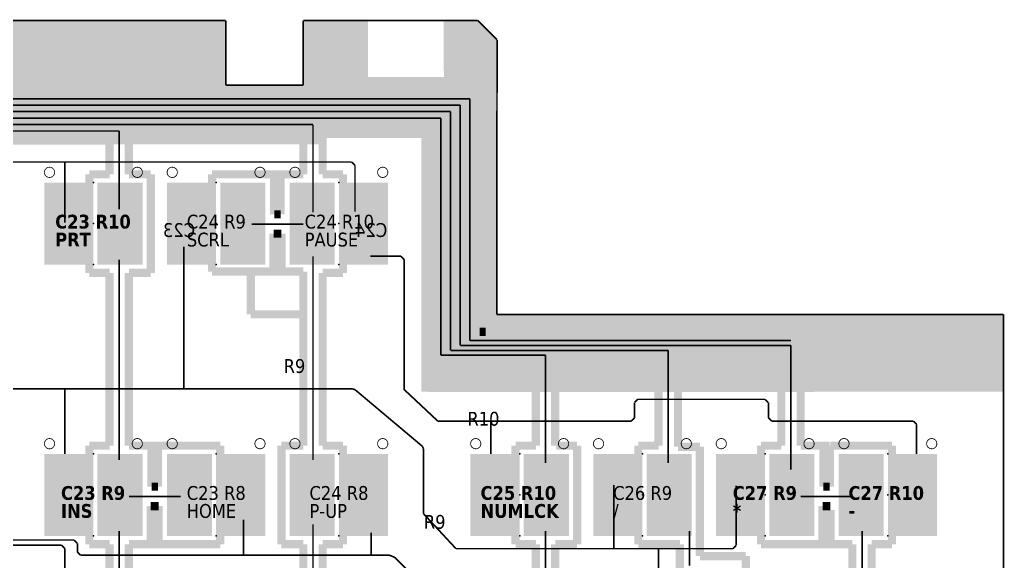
# Model space of a CAD drawing. Header units: millimetres. Extents: x -639 to -183, y -69 to 102.
# Drawn here: x -335.9 to -183.5, y 18.3 to 102.1 of the extents above; entities that cross this region are included whole.
import ezdxf

# ---------------------------------------------------------------- set-up
doc = ezdxf.new("R2010")
doc.units = ezdxf.units.MM
for name, color, linetype in [('Extended M - PCB border', 7, 'CONTINUOUS'), ('Extended M - PCB bottom', 7, 'CONTINUOUS'), ('Extended M - PCB key references', 7, 'CONTINUOUS'), ('Extended M - PCB top', 7, 'CONTINUOUS'), ('Extended M - PCB top ground', 7, 'CONTINUOUS'), ('FSSK - PCB bottom routes', 7, 'CONTINUOUS'), ('FSSK - PCB key references', 7, 'CONTINUOUS'), ('FSSK - PCB top ground', 7, 'CONTINUOUS'), ('FSSK - PCB top routes', 7, 'CONTINUOUS'), ('FSSK bottom columns References', 7, 'CONTINUOUS')]:
    doc.layers.add(name, color=color, linetype=linetype)
doc.styles.add('Tahoma', font='txt')
doc.styles.add('Tahoma_Bold', font='txt')

msp = doc.modelspace()

# ---------------------------------------------------------------- linework, layer by layer
at = {"layer": 'Extended M - PCB border', "const_width": 0.254}
for points in [[(-513, 102), (-304, 102)], [(-304, 92), (-304, 102)], [(-292, 102), (-265, 102)], [(-292, 92), (-292, 102)], [(-265, 102), (-262, 99)], [(-262.061582, 56.515111), (-262, 99)], [(-304, 92), (-292, 92)], [(-262.061582, 56.515111), (-183.6, 56.501186)], [(-183.6, -66.016395), (-183.6, 56.501186)]]:
    msp.add_lwpolyline(points, dxfattribs=at)
at = {"layer": 'Extended M - PCB bottom', "color": 5}
for points, const_width in [([(-264.7, 53.805391), (-264.7, 91.1)], 1.27), ([(-266.2, 52.467263), (-266.2, 89.9)], 0.254), ([(-267.7, 51.707263), (-267.7, 88.9)], 0.254), ([(-270.7, 50.187263), (-270.7, 86.9)], 0.254), ([(-269.2, 50.947263), (-269.2, 87.9)], 0.254), ([(-272.2, 48.75), (-272.2, 85.5)], 1.27), ([(-264.7, 53.805391), (-263.75, 53.805391)], 1.27), ([(-264.7, 53.805391), (-215, 53.805391)], 1.27), ([(-215, 36.184621), (-215, 53.805391)], 1.27), ([(-267.7, 51.707263), (-263.939432, 51.707263)], 0.254), ([(-267.5, 51.707263), (-216.5, 51.707263)], 0.254), ([(-266.2, 52.467263), (-263.939432, 52.467263)], 0.254), ([(-266.2, 52.467263), (-216.5, 52.467263)], 0.254), ([(-216.5, 32.5), (-216.5, 51.707263)], 0.254), ([(-270.7, 50.187263), (-263.939432, 50.187263)], 0.254), ([(-269.2, 50.947263), (-263.939432, 50.947263)], 0.254), ([(-267.5, 50.947263), (-235.5, 50.947263)], 0.254), ([(-267.5, 50.187263), (-254.5, 50.187263)], 0.254), ([(-254.5, 33.5), (-254.5, 50.187263)], 0.254), ([(-253, 36.184621), (-253, 49.7)], 1.27), ([(-253, 49.7), (-237, 49.7)], 1.27), ([(-237, 36.184621), (-237, 49.7)], 1.27), ([(-235.5, 33.5), (-235.5, 50.947263)], 0.254), ([(-234, 36.02731), (-234, 50.5)], 1.27), ([(-234, 50.5), (-218, 50.5)], 1.27), ([(-218, 36.184621), (-218, 50.5)], 1.27), ([(-272.2, 48.75), (-263.75, 48.75)], 1.27), ([(-267.5, 48.8), (-256, 48.8)], 1.27), ([(-256, 36.184621), (-256, 48.8)], 1.27), ([(-259.135, 20.944621), (-259.135, 36.184621)], 1.27), ([(-259.135, 36.184621), (-256, 36.184621)], 1.27), ([(-252.8485, 36.184621), (-249.61, 36.184621)], 1.27), ([(-249.61, 20.944621), (-249.61, 36.184621)], 1.27), ([(-240.135, 20.944621), (-240.135, 36.184621)], 1.27), ([(-240.135, 36.184621), (-237, 36.184621)], 1.27), ([(-234, 36.02731), (-230.61, 36.02731)], 1.27), ([(-230.61, 19.1), (-230.61, 36.02731)], 1.27), ([(-221.135, 36.184621), (-218, 36.184621)], 1.27), ([(-221.135, 20.944621), (-221.135, 36.184621)], 1.27), ([(-215, 36.184621), (-210.5, 36.184621)], 1.27), ([(-211.5, 29.84269), (-211.5, 36.02731)], 1.27), ([(-210.5, 29.84269), (-210.5, 36.184621)], 1.27), ([(-210.39, 36.184621), (-200.865, 36.184621)], 1.27), ([(-204.1035, 36.184621), (-200.865, 36.184621)], 1.27), ([(-200.865, 20.944621), (-200.865, 36.184621)], 1.27), ([(-211.5, 29.84269), (-210.5, 29.84269)], 1.27), ([(-215, 28.34269), (-207, 28.34269)], 0.254), ([(-211.61, 26.84269), (-210.39, 26.84269)], 1.27), ([(-211.61, 20.944621), (-211.61, 26.84269)], 1.27), ([(-210.39, 20.944621), (-210.39, 26.245039)], 1.27), ([(-254.5, 13), (-254.5, 23)], 0.254), ([(-232.2, 17.6), (-232.2, 23)], 0.254), ([(-205.5, 13.914621), (-205.5, 23)], 0.254), ([(-259.135, 20.944621), (-256, 20.944621)], 1.27), ([(-256, 15.184621), (-256, 20.944621)], 1.27), ([(-253, 20.944621), (-249.61, 20.944621)], 1.27), ([(-253, 15.184621), (-253, 20.944621)], 1.27), ([(-240.135, 20.944621), (-233.7, 20.944621)], 1.27), ([(-233.7, 16.1), (-233.7, 20.944621)], 1.27), ([(-221.135, 20.944621), (-210.39, 20.944621)], 1.27), ([(-211.61, 20.944621), (-207, 20.944621)], 1.27), ([(-207, 15.184621), (-207, 20.944621)], 1.27), ([(-204, 20.944621), (-200.865, 20.944621)], 1.27), ([(-204, 15.184621), (-204, 20.944621)], 1.27), ([(-230.61, 19.1), (-223.5, 19.1)], 1.27), ([(-223.5, 15.184621), (-223.5, 19.1)], 1.27)]:
    msp.add_lwpolyline(points, dxfattribs=dict(at, const_width=const_width))
for points in [[(-257.865, 22.214621), (-250.88, 22.214621), (-257.865, 34.914621), (-250.88, 34.914621)], [(-238.865, 22.214621), (-231.88, 22.214621), (-238.865, 34.914621), (-231.88, 34.914621)], [(-219.865, 22.214621), (-212.88, 22.214621), (-219.865, 34.914621), (-212.88, 34.914621)], [(-209.12, 22.214621), (-202.135, 22.214621), (-209.12, 34.914621), (-202.135, 34.914621)]]:
    msp.add_solid(points, dxfattribs=at)
at = {"layer": 'Extended M - PCB top', "color": 252, "const_width": 0.254}
for points in [[(-281.61841, 65.516799), (-276.900699, 65.516799)], [(-276.900699, 65.516799), (-276.400699, 65.016799)], [(-276.400699, 45.001375), (-276.400699, 65.016799)], [(-276.321642, 44.818951), (-271.179016, 40)], [(-240.711305, 42.866583), (-240.211305, 43.366583)], [(-240.711305, 40.5), (-240.711305, 42.866583)], [(-240.211305, 43.366583), (-220.49916, 43.366583)], [(-220.49916, 43.366583), (-219.99916, 42.866583)], [(-219.99916, 42.866583), (-219.99916, 40.5)], [(-271.179016, 40), (-241.211305, 40)], [(-262.945, 34.91462), (-262.945, 40)], [(-241.211305, 40), (-240.711305, 40.5)], [(-219.99916, 40.5), (-219.49916, 40)], [(-219.49916, 40), (-197.554999, 40)], [(-197.554999, 40), (-197.054999, 39.5)], [(-197.054999, 34.91462), (-197.054999, 39.5)]]:
    msp.add_lwpolyline(points, dxfattribs=at)
at = {"layer": 'Extended M - PCB top', "color": 40, "const_width": 0.254}
for points in [[(-284.409479, 45), (-283.968127, 44.839113)], [(-283.968127, 44.839113), (-273.574162, 36.099997)], [(-273.574162, 36.099997), (-273.38281, 35.68911)], [(-273.38281, 25.663834), (-273.38281, 35.68911)], [(-243.945, 20.25), (-243.945, 30.116969)], [(-224.999999, 20.75), (-224.999999, 30.0032)], [(-273.38281, 25.663834), (-268.37001, 20.25)], [(-268.37001, 20.25), (-225.499999, 20.25)], [(-237, 7.504303), (-237, 20.25)], [(-225.499999, 20.25), (-224.999999, 20.75)]]:
    msp.add_lwpolyline(points, dxfattribs=at)
at = {"layer": 'Extended M - PCB top', "color": 252, "const_width": 0.254}
msp.add_lwpolyline([(-276.400699, 45.001375, 0.0682623), (-276.391466, 44.93406, 0.0682623), (-276.364448, 44.871717, 0.0682623), (-276.321642, 44.818951, 1.672677)], format="xyb", dxfattribs=at)
at = {"layer": 'Extended M - PCB top', "color": 252, "const_width": 0.127}
for points in [[(-264.511761, 36.502124, 0.0984914), (-264.572182, 36.805879, 0.0984914), (-264.744245, 37.06339, 0.0984914), (-265.001756, 37.235453, 0.0984914), (-265.305511, 37.295874, 0.0984914), (-265.609266, 37.235453, 0.0984914), (-265.866777, 37.06339, 0.0984914), (-266.038841, 36.805879, 0.0984914), (-266.099261, 36.502124, 0.0984914), (-266.038841, 36.198369, 0.0984914), (-265.866777, 35.940858, 0.0984914), (-265.609266, 35.768795, 0.0984914), (-265.305511, 35.708374, 0.0984914), (-265.001756, 35.768795, 0.0984914), (-264.744245, 35.940858, 0.0984914), (-264.572182, 36.198369, 0.0984914)], [(-250.911761, 36.502124, 0.0984914), (-250.972182, 36.805879, 0.0984914), (-251.144245, 37.06339, 0.0984914), (-251.401756, 37.235453, 0.0984914), (-251.705511, 37.295874, 0.0984914), (-252.009266, 37.235453, 0.0984914), (-252.266777, 37.06339, 0.0984914), (-252.438841, 36.805879, 0.0984914), (-252.499261, 36.502124, 0.0984914), (-252.438841, 36.198369, 0.0984914), (-252.266777, 35.940858, 0.0984914), (-252.009266, 35.768795, 0.0984914), (-251.705511, 35.708374, 0.0984914), (-251.401756, 35.768795, 0.0984914), (-251.144245, 35.940858, 0.0984914), (-250.972182, 36.198369, 0.0984914)], [(-207.500738, 36.502124, 0.0984914), (-207.561158, 36.805879, 0.0984914), (-207.733222, 37.06339, 0.0984914), (-207.990733, 37.235453, 0.0984914), (-208.294488, 37.295874, 0.0984914), (-208.598243, 37.235453, 0.0984914), (-208.855754, 37.06339, 0.0984914), (-209.027817, 36.805879, 0.0984914), (-209.088238, 36.502124, 0.0984914), (-209.027817, 36.198369, 0.0984914), (-208.855754, 35.940858, 0.0984914), (-208.598243, 35.768795, 0.0984914), (-208.294488, 35.708374, 0.0984914), (-207.990733, 35.768795, 0.0984914), (-207.733222, 35.940858, 0.0984914), (-207.561158, 36.198369, 0.0984914)], [(-193.911738, 36.502124, 0.0984914), (-193.972158, 36.805879, 0.0984914), (-194.144222, 37.06339, 0.0984914), (-194.401733, 37.235453, 0.0984914), (-194.705488, 37.295874, 0.0984914), (-195.009243, 37.235453, 0.0984914), (-195.266754, 37.06339, 0.0984914), (-195.438817, 36.805879, 0.0984914), (-195.499238, 36.502124, 0.0984914), (-195.438817, 36.198369, 0.0984914), (-195.266754, 35.940858, 0.0984914), (-195.009243, 35.768795, 0.0984914), (-194.705488, 35.708374, 0.0984914), (-194.401733, 35.768795, 0.0984914), (-194.144222, 35.940858, 0.0984914), (-193.972158, 36.198369, 0.0984914)]]:
    msp.add_lwpolyline(points, format="xyb", close=True, dxfattribs=at)
at = {"layer": 'Extended M - PCB top', "color": 40, "const_width": 0.127}
for points in [[(-245.500761, 36.502124, 0.0984914), (-245.561182, 36.805879, 0.0984914), (-245.733245, 37.06339, 0.0984914), (-245.990756, 37.235453, 0.0984914), (-246.294511, 37.295874, 0.0984914), (-246.598266, 37.235453, 0.0984914), (-246.855777, 37.06339, 0.0984914), (-247.027841, 36.805879, 0.0984914), (-247.088261, 36.502124, 0.0984914), (-247.027841, 36.198369, 0.0984914), (-246.855777, 35.940858, 0.0984914), (-246.598266, 35.768795, 0.0984914), (-246.294511, 35.708374, 0.0984914), (-245.990756, 35.768795, 0.0984914), (-245.733245, 35.940858, 0.0984914), (-245.561182, 36.198369, 0.0984914)], [(-231.911761, 36.502124, 0.0984914), (-231.972182, 36.805879, 0.0984914), (-232.144245, 37.06339, 0.0984914), (-232.401756, 37.235453, 0.0984914), (-232.705511, 37.295874, 0.0984914), (-233.009266, 37.235453, 0.0984914), (-233.266777, 37.06339, 0.0984914), (-233.438841, 36.805879, 0.0984914), (-233.499261, 36.502124, 0.0984914), (-233.438841, 36.198369, 0.0984914), (-233.266777, 35.940858, 0.0984914), (-233.009266, 35.768795, 0.0984914), (-232.705511, 35.708374, 0.0984914), (-232.401756, 35.768795, 0.0984914), (-232.144245, 35.940858, 0.0984914), (-231.972182, 36.198369, 0.0984914)], [(-226.50076, 36.502124, 0.0984914), (-226.561181, 36.805879, 0.0984914), (-226.733244, 37.06339, 0.0984914), (-226.990755, 37.235453, 0.0984914), (-227.29451, 37.295874, 0.0984914), (-227.598265, 37.235453, 0.0984914), (-227.855776, 37.06339, 0.0984914), (-228.02784, 36.805879, 0.0984914), (-228.08826, 36.502124, 0.0984914), (-228.02784, 36.198369, 0.0984914), (-227.855776, 35.940858, 0.0984914), (-227.598265, 35.768795, 0.0984914), (-227.29451, 35.708374, 0.0984914), (-226.990755, 35.768795, 0.0984914), (-226.733244, 35.940858, 0.0984914), (-226.561181, 36.198369, 0.0984914)], [(-212.91176, 36.502124, 0.0984914), (-212.972181, 36.805879, 0.0984914), (-213.144244, 37.06339, 0.0984914), (-213.401755, 37.235453, 0.0984914), (-213.70551, 37.295874, 0.0984914), (-214.009265, 37.235453, 0.0984914), (-214.266776, 37.06339, 0.0984914), (-214.43884, 36.805879, 0.0984914), (-214.49926, 36.502124, 0.0984914), (-214.43884, 36.198369, 0.0984914), (-214.266776, 35.940858, 0.0984914), (-214.009265, 35.768795, 0.0984914), (-213.70551, 35.708374, 0.0984914), (-213.401755, 35.768795, 0.0984914), (-213.144244, 35.940858, 0.0984914), (-212.972181, 36.198369, 0.0984914)]]:
    msp.add_lwpolyline(points, format="xyb", close=True, dxfattribs=at)
at = {"layer": 'Extended M - PCB top', "color": 12, "const_width": 0.254}
for points in [[(-278.688177, 19.25), (-277.834411, 18.89666)], [(-277.834411, 18.89666), (-269.578478, 10.650664)]]:
    msp.add_lwpolyline(points, dxfattribs=at)
at = {"layer": 'Extended M - PCB top', "color": 1}
for p in [(-210.999999, 40), (-258.5, 34.91462), (-220.499999, 34.91462), (-258.5, 28.56462), (-239.5, 28.56462), (-220.499999, 28.56462), (-201.499999, 28.56462), (-258.5, 22.21462), (-239.5, 22.21462), (-220.499999, 22.21462), (-201.499999, 22.21462)]:
    msp.add_point(p, dxfattribs=at)
at = {"layer": 'Extended M - PCB top', "color": 252}
for p in [(-239.5, 34.91462), (-201.499999, 34.91462)]:
    msp.add_point(p, dxfattribs=at)
for points in [[(-266.12, 22.21462), (-259.77, 22.21462), (-266.12, 34.91462), (-259.77, 34.91462)], [(-257.865, 22.21462), (-250.88, 22.21462), (-257.865, 34.91462), (-250.88, 34.91462)], [(-209.119999, 22.21462), (-202.134999, 22.21462), (-209.119999, 34.91462), (-202.134999, 34.91462)], [(-200.229999, 22.21462), (-193.879999, 22.21462), (-200.229999, 34.91462), (-193.879999, 34.91462)]]:
    msp.add_solid(points, dxfattribs=at)
at = {"layer": 'Extended M - PCB top', "color": 40}
for points in [[(-247.12, 22.21462), (-240.77, 22.21462), (-247.12, 34.91462), (-240.77, 34.91462)], [(-238.865, 22.21462), (-231.88, 22.21462), (-238.865, 34.91462), (-231.88, 34.91462)], [(-228.119999, 22.21462), (-221.769999, 22.21462), (-228.119999, 34.91462), (-221.769999, 34.91462)], [(-219.864999, 22.21462), (-212.879999, 22.21462), (-219.864999, 34.91462), (-212.879999, 34.91462)]]:
    msp.add_solid(points, dxfattribs=at)
at = {"layer": 'Extended M - PCB top ground', "color": 250}
msp.add_solid([(-262.927687, 44.508608), (-262.877615, 56.515256), (-183.6, 44.53756), (-183.6, 56.501186)], dxfattribs=at)
at = {"layer": 'FSSK - PCB bottom routes', "color": 5}
for points, const_width in [([(-343.5, 91.1), (-264.7, 91.1)], 1.27), ([(-345, 89.9), (-266.2, 89.9)], 0.254), ([(-346, 88.9), (-267.7, 88.9)], 0.254), ([(-348, 86.9), (-270.7, 86.9)], 0.254), ([(-347, 87.9), (-269.2, 87.9)], 0.254), ([(-349, 85.9), (-290.5, 85.9)], 0.254), ([(-290.5, 72.3), (-290.5, 85.9)], 0.254), ([(-289, 78.184621), (-289, 85.5)], 1.27), ([(-289, 85.5), (-272.2, 85.5)], 1.27), ([(-351.5, 83.4), (-322, 83.4)], 1.27), ([(-350, 84.9), (-320.5, 84.9)], 0.254), ([(-322, 78.184621), (-322, 83.4)], 1.27), ([(-320.5, 72.8), (-320.5, 84.9)], 0.254), ([(-319, 84.6), (-292, 84.6)], 1.27), ([(-319, 78.184621), (-319, 84.6)], 1.27), ([(-292, 78.184621), (-292, 84.6)], 1.27), ([(-325.135, 62.944621), (-325.135, 78.184621)], 1.27), ([(-325.135, 78.184621), (-322, 78.184621)], 1.27), ([(-319, 78.184621), (-315.61, 78.184621)], 1.27), ([(-315.61, 62.944621), (-315.61, 78.184621)], 1.27), ([(-306.135, 78.184621), (-292, 78.184621)], 1.27), ([(-306.135, 63.144621), (-306.135, 78.184621)], 1.27), ([(-296.5, 72), (-296.5, 78.184621)], 1.27), ([(-295.5, 72), (-295.5, 78)], 1.27), ([(-295.39, 78.184621), (-292.1515, 78.184621)], 1.27), ([(-289, 78.184621), (-285.865, 78.184621)], 1.27), ([(-285.865, 62.944621), (-285.865, 78.184621)], 1.27), ([(-296.5, 72), (-295.5, 72)], 1.27), ([(-300, 70.5), (-292, 70.5)], 0.254), ([(-296.61, 69), (-295.39, 69)], 1.27), ([(-296.61, 63.144621), (-296.61, 69)], 1.27), ([(-295.39, 63.144621), (-295.39, 69)], 1.27), ([(-290.5, 34), (-290.5, 65.5)], 0.254), ([(-320.5, 34), (-320.5, 65)], 0.254), ([(-325.135, 62.944621), (-322, 62.944621)], 1.27), ([(-322, 36.184621), (-322, 62.944621)], 1.27), ([(-319, 62.944621), (-315.61, 62.944621)], 1.27), ([(-319, 36.184621), (-319, 62.944621)], 1.27), ([(-306.135, 63.144621), (-292, 63.144621)], 1.27), ([(-300.135, 56.524617), (-300.135, 62.944621)], 1.27), ([(-292, 36.184621), (-292, 63.144621)], 1.27), ([(-289, 62.944621), (-285.865, 62.944621)], 1.27), ([(-289, 36.184621), (-289, 62.944621)], 1.27), ([(-300.135, 56.524617), (-292, 56.524617)], 1.27), ([(-325.135, 20.944621), (-325.135, 36.184621)], 1.27), ([(-325.135, 36.184621), (-322, 36.184621)], 1.27), ([(-319, 36.184621), (-304.865, 36.184621)], 1.27), ([(-315.5, 29.84269), (-315.5, 36.02731)], 1.27), ([(-314.5, 29.84269), (-314.5, 36.02731)], 1.27), ([(-304.865, 20.944621), (-304.865, 36.184621)], 1.27), ([(-295.39, 36.184621), (-292, 36.184621)], 1.27), ([(-295.39, 20.944621), (-295.39, 36.184621)], 1.27), ([(-289, 36.184621), (-285.865, 36.184621)], 1.27), ([(-285.865, 20.944621), (-285.865, 36.184621)], 1.27), ([(-315.5, 29.84269), (-314.5, 29.84269)], 1.27), ([(-319, 28.34269), (-311, 28.34269)], 0.254), ([(-315.61, 20.97269), (-315.61, 26.84269)], 1.27), ([(-315.61, 26.84269), (-314.39, 26.84269)], 1.27), ([(-314.39, 20.97269), (-314.39, 26.84269)], 1.27), ([(-320.5, 13), (-320.5, 23)], 0.254), ([(-290.5, 12.5), (-290.5, 24)], 0.254), ([(-325.135, 20.944621), (-322, 20.944621)], 1.27), ([(-322, 15.184621), (-322, 20.944621)], 1.27), ([(-319, 15.184621), (-319, 20.944621)], 1.27), ([(-319, 20.944621), (-304.865, 20.944621)], 1.27), ([(-295.39, 20.944621), (-292, 20.944621)], 1.27), ([(-292, 15.184621), (-292, 20.944621)], 1.27), ([(-289, 20.944621), (-285.865, 20.944621)], 1.27), ([(-289, 15.184621), (-289, 20.944621)], 1.27)]:
    msp.add_lwpolyline(points, dxfattribs=dict(at, const_width=const_width))
for points in [[(-323.865, 64.214621), (-316.88, 64.214621), (-323.865, 76.914621), (-316.88, 76.914621)], [(-304.865, 64.214621), (-297.88, 64.214621), (-304.865, 76.914621), (-297.88, 76.914621)], [(-294.12, 64.214621), (-287.135, 64.214621), (-294.12, 76.914621), (-287.135, 76.914621)], [(-323.865, 22.214621), (-316.88, 22.214621), (-323.865, 34.914621), (-316.88, 34.914621)], [(-313.12, 22.214621), (-306.135, 22.214621), (-313.12, 34.914621), (-306.135, 34.914621)], [(-294.12, 22.214621), (-287.135, 22.214621), (-294.12, 34.914621), (-287.135, 34.914621)]]:
    msp.add_solid(points, dxfattribs=at)
at = {"layer": 'FSSK - PCB top ground', "color": 250}
for points in [[(-389.5, 91.5), (-304, 91.5), (-389.5, 102), (-304, 102)], [(-292, 88), (-282, 88), (-292, 102), (-282, 102)], [(-270.213842, 44.543015), (-270.25, 102), (-262, 44.508795), (-265, 102)], [(-262, 44.508795), (-265, 102), (-262, 99)], [(-291.914651, 83.826409), (-271.25, 83.826409), (-291.914651, 93.25), (-271.25, 93.25)], [(-284, 84.5), (-262.5, 84.5), (-284, 93.25), (-262.5, 93.25)], [(-273.738883, 44.528771), (-273.75, 93.25), (-262, 44.508795), (-262.25, 93.25)], [(-468.5, 84.5), (-296, 84.5), (-468.5, 91.5), (-296, 91.5)], [(-305.25, 88), (-281, 88), (-305.25, 92), (-281, 92)], [(-358.3756, 82.826409), (-289, 82.826409), (-358.3756, 88.969956), (-289, 88.969956)]]:
    msp.add_solid(points, dxfattribs=at)
at = {"layer": 'FSSK - PCB top routes', "color": 252, "const_width": 0.254}
for points in [[(-358.5, 80.1), (-284.5, 80.1)], [(-328.945, 70.73462), (-328.945, 80.1)], [(-284.5, 80.1), (-284, 79.6)], [(-284, 72.4), (-284, 79.6)]]:
    msp.add_lwpolyline(points, dxfattribs=at)
at = {"layer": 'FSSK - PCB top routes', "color": 252, "const_width": 0.127}
for points in [[(-330.500761, 78.502124, 0.0984914), (-330.561182, 78.805879, 0.0984914), (-330.733245, 79.06339, 0.0984914), (-330.990756, 79.235454, 0.0984914), (-331.294511, 79.295874, 0.0984914), (-331.598266, 79.235454, 0.0984914), (-331.855777, 79.06339, 0.0984914), (-332.027841, 78.805879, 0.0984914), (-332.088261, 78.502124, 0.0984914), (-332.027841, 78.198369, 0.0984914), (-331.855777, 77.940858, 0.0984914), (-331.598266, 77.768795, 0.0984914), (-331.294511, 77.708374, 0.0984914), (-330.990756, 77.768795, 0.0984914), (-330.733245, 77.940858, 0.0984914), (-330.561182, 78.198369, 0.0984914)], [(-316.911761, 78.502124, 0.0984914), (-316.972182, 78.805879, 0.0984914), (-317.144245, 79.06339, 0.0984914), (-317.401756, 79.235454, 0.0984914), (-317.705511, 79.295874, 0.0984914), (-318.009266, 79.235454, 0.0984914), (-318.266777, 79.06339, 0.0984914), (-318.438841, 78.805879, 0.0984914), (-318.499261, 78.502124, 0.0984914), (-318.438841, 78.198369, 0.0984914), (-318.266777, 77.940858, 0.0984914), (-318.009266, 77.768795, 0.0984914), (-317.705511, 77.708374, 0.0984914), (-317.401756, 77.768795, 0.0984914), (-317.144245, 77.940858, 0.0984914), (-316.972182, 78.198369, 0.0984914)], [(-292.500739, 78.502124, 0.0984914), (-292.561159, 78.805879, 0.0984914), (-292.733223, 79.06339, 0.0984914), (-292.990734, 79.235454, 0.0984914), (-293.294489, 79.295874, 0.0984914), (-293.598244, 79.235454, 0.0984914), (-293.855755, 79.06339, 0.0984914), (-294.027818, 78.805879, 0.0984914), (-294.088239, 78.502124, 0.0984914), (-294.027818, 78.198369, 0.0984914), (-293.855755, 77.940858, 0.0984914), (-293.598244, 77.768795, 0.0984914), (-293.294489, 77.708374, 0.0984914), (-292.990734, 77.768795, 0.0984914), (-292.733223, 77.940858, 0.0984914), (-292.561159, 78.198369, 0.0984914)], [(-278.911739, 78.502124, 0.0984914), (-278.972159, 78.805879, 0.0984914), (-279.144223, 79.06339, 0.0984914), (-279.401734, 79.235454, 0.0984914), (-279.705489, 79.295874, 0.0984914), (-280.009244, 79.235454, 0.0984914), (-280.266755, 79.06339, 0.0984914), (-280.438818, 78.805879, 0.0984914), (-280.499239, 78.502124, 0.0984914), (-280.438818, 78.198369, 0.0984914), (-280.266755, 77.940858, 0.0984914), (-280.009244, 77.768795, 0.0984914), (-279.705489, 77.708374, 0.0984914), (-279.401734, 77.768795, 0.0984914), (-279.144223, 77.940858, 0.0984914), (-278.972159, 78.198369, 0.0984914)]]:
    msp.add_lwpolyline(points, format="xyb", close=True, dxfattribs=at)
at = {"layer": 'FSSK - PCB top routes', "color": 40, "const_width": 0.127}
for points in [[(-311.50076, 78.502124, 0.0984914), (-311.561181, 78.805879, 0.0984914), (-311.733244, 79.06339, 0.0984914), (-311.990755, 79.235454, 0.0984914), (-312.29451, 79.295874, 0.0984914), (-312.598265, 79.235454, 0.0984914), (-312.855776, 79.06339, 0.0984914), (-313.02784, 78.805879, 0.0984914), (-313.08826, 78.502124, 0.0984914), (-313.02784, 78.198369, 0.0984914), (-312.855776, 77.940858, 0.0984914), (-312.598265, 77.768795, 0.0984914), (-312.29451, 77.708374, 0.0984914), (-311.990755, 77.768795, 0.0984914), (-311.733244, 77.940858, 0.0984914), (-311.561181, 78.198369, 0.0984914)], [(-297.91176, 78.502124, 0.0984914), (-297.972181, 78.805879, 0.0984914), (-298.144244, 79.06339, 0.0984914), (-298.401755, 79.235454, 0.0984914), (-298.70551, 79.295874, 0.0984914), (-299.009265, 79.235454, 0.0984914), (-299.266776, 79.06339, 0.0984914), (-299.43884, 78.805879, 0.0984914), (-299.49926, 78.502124, 0.0984914), (-299.43884, 78.198369, 0.0984914), (-299.266776, 77.940858, 0.0984914), (-299.009265, 77.768795, 0.0984914), (-298.70551, 77.708374, 0.0984914), (-298.401755, 77.768795, 0.0984914), (-298.144244, 77.940858, 0.0984914), (-297.972181, 78.198369, 0.0984914)], [(-330.500761, 36.502124, 0.0984914), (-330.561182, 36.805879, 0.0984914), (-330.733245, 37.06339, 0.0984914), (-330.990756, 37.235453, 0.0984914), (-331.294511, 37.295874, 0.0984914), (-331.598266, 37.235453, 0.0984914), (-331.855777, 37.06339, 0.0984914), (-332.027841, 36.805879, 0.0984914), (-332.088261, 36.502124, 0.0984914), (-332.027841, 36.198369, 0.0984914), (-331.855777, 35.940858, 0.0984914), (-331.598266, 35.768795, 0.0984914), (-331.294511, 35.708374, 0.0984914), (-330.990756, 35.768795, 0.0984914), (-330.733245, 35.940858, 0.0984914), (-330.561182, 36.198369, 0.0984914)], [(-316.911761, 36.502124, 0.0984914), (-316.972182, 36.805879, 0.0984914), (-317.144245, 37.06339, 0.0984914), (-317.401756, 37.235453, 0.0984914), (-317.705511, 37.295874, 0.0984914), (-318.009266, 37.235453, 0.0984914), (-318.266777, 37.06339, 0.0984914), (-318.438841, 36.805879, 0.0984914), (-318.499261, 36.502124, 0.0984914), (-318.438841, 36.198369, 0.0984914), (-318.266777, 35.940858, 0.0984914), (-318.009266, 35.768795, 0.0984914), (-317.705511, 35.708374, 0.0984914), (-317.401756, 35.768795, 0.0984914), (-317.144245, 35.940858, 0.0984914), (-316.972182, 36.198369, 0.0984914)]]:
    msp.add_lwpolyline(points, format="xyb", close=True, dxfattribs=at)
at = {"layer": 'FSSK - PCB top routes', "color": 40, "const_width": 0.254}
for points in [[(-310.499999, 45), (-310.499999, 67)], [(-631.7, 45), (-284.409479, 45)], [(-328.945, 34.91462), (-328.945, 45)]]:
    msp.add_lwpolyline(points, dxfattribs=at)
at = {"layer": 'FSSK - PCB top routes', "color": 12, "const_width": 0.127}
for points in [[(-311.500738, 36.502124, 0.0984914), (-311.561158, 36.805879, 0.0984914), (-311.733222, 37.06339, 0.0984914), (-311.990733, 37.235453, 0.0984914), (-312.294488, 37.295874, 0.0984914), (-312.598243, 37.235453, 0.0984914), (-312.855754, 37.06339, 0.0984914), (-313.027817, 36.805879, 0.0984914), (-313.088238, 36.502124, 0.0984914), (-313.027817, 36.198369, 0.0984914), (-312.855754, 35.940858, 0.0984914), (-312.598243, 35.768795, 0.0984914), (-312.294488, 35.708374, 0.0984914), (-311.990733, 35.768795, 0.0984914), (-311.733222, 35.940858, 0.0984914), (-311.561158, 36.198369, 0.0984914)], [(-297.911738, 36.502124, 0.0984914), (-297.972158, 36.805879, 0.0984914), (-298.144222, 37.06339, 0.0984914), (-298.401733, 37.235453, 0.0984914), (-298.705488, 37.295874, 0.0984914), (-299.009243, 37.235453, 0.0984914), (-299.266754, 37.06339, 0.0984914), (-299.438817, 36.805879, 0.0984914), (-299.499238, 36.502124, 0.0984914), (-299.438817, 36.198369, 0.0984914), (-299.266754, 35.940858, 0.0984914), (-299.009243, 35.768795, 0.0984914), (-298.705488, 35.708374, 0.0984914), (-298.401733, 35.768795, 0.0984914), (-298.144222, 35.940858, 0.0984914), (-297.972158, 36.198369, 0.0984914)], [(-292.500739, 36.502124, 0.0984914), (-292.56116, 36.805879, 0.0984914), (-292.733223, 37.06339, 0.0984914), (-292.990734, 37.235453, 0.0984914), (-293.294489, 37.295874, 0.0984914), (-293.598244, 37.235453, 0.0984914), (-293.855755, 37.06339, 0.0984914), (-294.027818, 36.805879, 0.0984914), (-294.088239, 36.502124, 0.0984914), (-294.027818, 36.198369, 0.0984914), (-293.855755, 35.940858, 0.0984914), (-293.598244, 35.768795, 0.0984914), (-293.294489, 35.708374, 0.0984914), (-292.990734, 35.768795, 0.0984914), (-292.733223, 35.940858, 0.0984914), (-292.56116, 36.198369, 0.0984914)], [(-278.911739, 36.502124, 0.0984914), (-278.97216, 36.805879, 0.0984914), (-279.144223, 37.06339, 0.0984914), (-279.401734, 37.235453, 0.0984914), (-279.705489, 37.295874, 0.0984914), (-280.009244, 37.235453, 0.0984914), (-280.266755, 37.06339, 0.0984914), (-280.438818, 36.805879, 0.0984914), (-280.499239, 36.502124, 0.0984914), (-280.438818, 36.198369, 0.0984914), (-280.266755, 35.940858, 0.0984914), (-280.009244, 35.768795, 0.0984914), (-279.705489, 35.708374, 0.0984914), (-279.401734, 35.768795, 0.0984914), (-279.144223, 35.940858, 0.0984914), (-278.97216, 36.198369, 0.0984914)]]:
    msp.add_lwpolyline(points, format="xyb", close=True, dxfattribs=at)
at = {"layer": 'FSSK - PCB top routes', "color": 12, "const_width": 0.254}
for points in [[(-301.249999, 19.25), (-301.249999, 24.75)], [(-281.5, 19.25), (-281.5, 22.75)], [(-340.921655, 21.593215), (-327.479276, 21.593215)], [(-327.479276, 21.593215), (-326.979276, 21.093215)], [(-326.979276, 21.093215), (-326.979276, 19.75)], [(-326.979276, 19.75), (-326.479276, 19.25)], [(-326.479276, 19.25), (-278.688177, 19.25)]]:
    msp.add_lwpolyline(points, dxfattribs=at)
at = {"layer": 'FSSK - PCB top routes', "color": 212, "const_width": 0.254}
for points in [[(-338.845839, 20.80229), (-329.445, 20.80229)], [(-329.445, 20.80229), (-328.945, 20.30229)], [(-328.945, 10.099336), (-328.945, 20.30229)]]:
    msp.add_lwpolyline(points, dxfattribs=at)
at = {"layer": 'FSSK - PCB top routes', "color": 252}
for p in [(-324.5, 76.91462), (-286.5, 76.91462), (-324.5, 70.56462)]:
    msp.add_point(p, dxfattribs=at)
at = {"layer": 'FSSK - PCB top routes', "color": 40}
for p in [(-305.499999, 76.91462), (-305.499999, 70.56462), (-305.499999, 64.21462), (-324.5, 34.91462), (-324.5, 28.56462)]:
    msp.add_point(p, dxfattribs=at)
at = {"layer": 'FSSK - PCB top routes', "color": 1}
for p in [(-286.5, 70.56462), (-324.5, 64.21462), (-286.5, 64.21462), (-286.5, 34.91462), (-324.5, 22.21462), (-305.499999, 22.21462)]:
    msp.add_point(p, dxfattribs=at)
at = {"layer": 'FSSK - PCB top routes', "color": 12}
for p in [(-305.499999, 34.91462), (-305.499999, 28.56462), (-286.5, 28.56462), (-286.5, 22.21462)]:
    msp.add_point(p, dxfattribs=at)
at = {"layer": 'FSSK - PCB top routes', "color": 252}
for points in [[(-332.12, 64.21462), (-325.77, 64.21462), (-332.12, 76.91462), (-325.77, 76.91462)], [(-323.865, 64.21462), (-316.88, 64.21462), (-323.865, 76.91462), (-316.88, 76.91462)], [(-294.12, 64.21462), (-287.135, 64.21462), (-294.12, 76.91462), (-287.135, 76.91462)], [(-285.23, 64.21462), (-278.88, 64.21462), (-285.23, 76.91462), (-278.88, 76.91462)]]:
    msp.add_solid(points, dxfattribs=at)
at = {"layer": 'FSSK - PCB top routes', "color": 40}
for points in [[(-313.119999, 64.21462), (-306.769999, 64.21462), (-313.119999, 76.91462), (-306.769999, 76.91462)], [(-304.864999, 64.21462), (-297.879999, 64.21462), (-304.864999, 76.91462), (-297.879999, 76.91462)], [(-332.12, 22.21462), (-325.77, 22.21462), (-332.12, 34.91462), (-325.77, 34.91462)], [(-323.865, 22.21462), (-316.88, 22.21462), (-323.865, 34.91462), (-316.88, 34.91462)]]:
    msp.add_solid(points, dxfattribs=at)
at = {"layer": 'FSSK - PCB top routes', "color": 12}
for points in [[(-313.119999, 22.21462), (-306.134999, 22.21462), (-313.119999, 34.91462), (-306.134999, 34.91462)], [(-304.229999, 22.21462), (-297.879999, 22.21462), (-304.229999, 34.91462), (-297.879999, 34.91462)], [(-294.12, 22.21462), (-287.135, 22.21462), (-294.12, 34.91462), (-287.135, 34.91462)], [(-285.23, 22.21462), (-278.88, 22.21462), (-285.23, 34.91462), (-278.88, 34.91462)]]:
    msp.add_solid(points, dxfattribs=at)

# ---------------------------------------------------------------- texts
at = {"layer": 'Extended M - PCB key references'}
for s, style, p in [('R10', 'Tahoma', (-266.59843, 39.291166)), ('C25 R10', 'Tahoma_Bold', (-264.55691, 27.802849)), ('C26 R9', 'Tahoma', (-244.032841, 27.802849)), ('C27 R9', 'Tahoma_Bold', (-225.518899, 27.802849)), ('C27 R10 ', 'Tahoma_Bold', (-207.602263, 27.802849)), ('NUMLCK', 'Tahoma_Bold', (-264.55691, 25.023952)), ('/', 'Tahoma', (-244.032841, 25.023952)), ('*', 'Tahoma_Bold', (-225.518899, 25.023952)), ('-', 'Tahoma_Bold', (-207.602263, 25.023952)), ('R9', 'Tahoma', (-273.33338, 23.324985))]:
    msp.add_text(s, height=2.138947, dxfattribs=dict(at, style=style)).set_placement(p)
at = {"layer": 'FSSK - PCB key references'}
for s, style, p in [('C23 R10', 'Tahoma_Bold', (-330.411435, 69.802849)), ('C24 R9', 'Tahoma', (-310.03284, 69.802849)), ('C24 R10', 'Tahoma', (-291.792736, 69.802849)), ('PRT', 'Tahoma_Bold', (-330.411435, 67.023952)), ('SCRL', 'Tahoma', (-310.03284, 67.023952)), ('PAUSE', 'Tahoma', (-291.792736, 67.023952)), ('R9', 'Tahoma', (-295.046623, 47.451988)), ('C23 R9', 'Tahoma_Bold', (-329.5189, 27.802849)), ('C23 R8', 'Tahoma', (-310.047388, 27.802849)), ('C24 R8', 'Tahoma', (-291.047389, 27.802849)), ('INS', 'Tahoma_Bold', (-329.5189, 25.023952)), ('HOME', 'Tahoma', (-310.047388, 25.023952)), ('P-UP', 'Tahoma', (-291.047389, 25.023952))]:
    msp.add_text(s, height=2.138947, dxfattribs=dict(at, style=style)).set_placement(p)
at = {"layer": 'FSSK bottom columns References', "color": 5, "style": 'Tahoma', "text_generation_flag": 2}
for s, p in [('C23', (-308.75, 68.5)), ('C24', (-279, 68.5))]:
    msp.add_text(s, height=2.138947, rotation=360, dxfattribs=at).set_placement(p)

doc.saveas('drawing.dxf')
